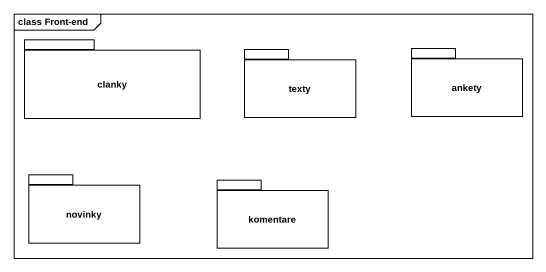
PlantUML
@startuml
mainframe class Front-end
package clanky {
}
package texty {
}
package ankety {
}
package novinky {
}
package komentare {
}
@enduml
